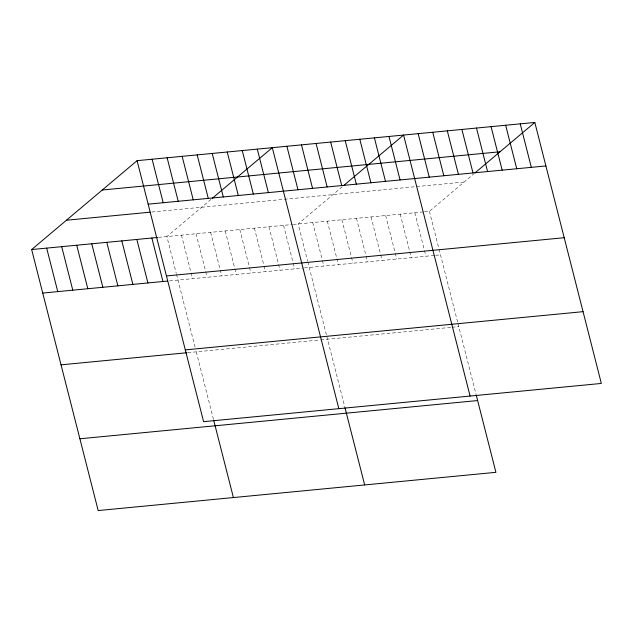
<?xml version="1.0" encoding="UTF-8"?>
<svg xmlns="http://www.w3.org/2000/svg" width="633" height="633" viewBox="0 0 633 633"><rect width="100%" height="100%" fill="white"/><g stroke="black" fill="none" stroke-linecap="round" stroke-linejoin="round"><path stroke-width="0.47" stroke-dasharray="3.17 2.37" d="M210.995 199.371L166.883 236.568L176.283 273.448M342.255 186.759L298.143 223.955L307.543 260.828M424.537 211.802L429.403 211.335L473.508 174.146M151.904 212.015L464.187 182.003M158.432 237.375L292.311 224.509M293.285 224.422L423.564 211.897M169.517 280.878L303.397 268.012M304.37 267.917L434.657 255.4M435.623 255.305L440.489 254.838M187.819 352.652L319.744 339.968M320.717 339.881L451.005 327.356M451.978 327.261L458.783 326.612M429.403 211.335L438.804 248.215M439.041 249.165L457.809 322.783M458.047 323.74L475.984 394.09M414.813 212.735L424.213 249.616M424.458 250.565L425.906 256.238M400.23 214.144L411.315 257.639M385.647 215.544L396.733 259.039M371.065 216.945L380.465 253.825M380.702 254.767L382.15 260.44M356.482 218.345L365.882 255.226M366.119 256.167L367.567 261.84M341.891 219.746L352.985 263.249M327.308 221.146L338.402 264.649M312.726 222.547L322.126 259.427M322.371 260.377L323.811 266.05M307.78 261.777L326.549 335.395M326.794 336.352L344.724 406.702M283.56 225.356L292.96 262.236M293.198 263.178L294.646 268.851M268.978 226.756L280.063 270.251M254.387 228.157L263.787 265.037M264.032 265.979L265.48 271.652M239.804 229.557L249.204 266.438M249.449 267.379L250.89 273.06M225.221 230.958L234.621 267.838M234.867 268.788L236.307 274.461M210.639 232.358L221.724 275.861M196.056 233.759L205.456 270.639M205.693 271.589L207.141 277.262M181.465 235.167L190.873 272.048M191.111 272.989L192.559 278.662M176.528 274.39L195.051 347.05M196.27 351.837L213.463 419.315"/><path stroke-width="0.95" d="M476.214 395.008L495.924 472.329L98.178 510.554L31.65 249.56L137.076 160.671L534.822 122.446L601.35 383.44L203.597 421.665L137.076 160.671M212.427 198.161L272.309 147.671L338.837 408.665M343.687 185.548L403.569 135.058L470.09 396.052M474.94 172.936L534.822 122.446M102.285 190.003L500.03 151.778M148.162 204.166L545.915 165.941M66.441 220.229L150.021 212.197M31.65 249.56L157.49 237.47M166.455 275.941L564.209 237.715M42.735 293.063L167.642 281.06M185.303 349.891L583.056 311.665M61.029 364.837L186.877 352.739M79.885 438.78L477.63 400.554M520.239 123.846L531.324 167.349M505.656 125.247L516.742 168.75M491.073 126.647L502.159 170.15M476.491 128.048L487.576 171.551M461.9 129.456L472.993 172.951M447.317 130.857L458.403 174.352M432.735 132.257L443.82 175.752M418.152 133.658L429.237 177.153M388.978 136.459L400.072 179.962M374.396 137.859L385.489 181.362M359.813 139.268L370.898 182.763M345.23 140.668L356.316 184.163M330.648 142.069L341.733 185.564M316.065 143.469L327.15 186.964M301.474 144.87L312.567 188.373M286.891 146.27L297.985 189.773M344.961 407.628L364.671 484.941M257.283 149.119L268.368 192.614M242.257 150.559L253.342 194.062M227.231 152.007L238.317 195.502M212.205 153.447L223.291 196.95M197.179 154.895L208.265 198.39M182.154 156.335L193.239 199.838M167.128 157.783L178.213 201.278M152.102 159.223L163.187 202.726M213.701 420.241L233.411 497.562M151.857 238.008L162.95 281.511M136.831 239.456L147.924 282.951M121.805 240.896L132.89 284.399M106.779 242.344L117.865 285.839M91.753 243.784L102.839 287.287M76.728 245.232L87.813 288.727M61.702 246.672L72.787 290.175M46.676 248.12L57.761 291.615"/></g></svg>
